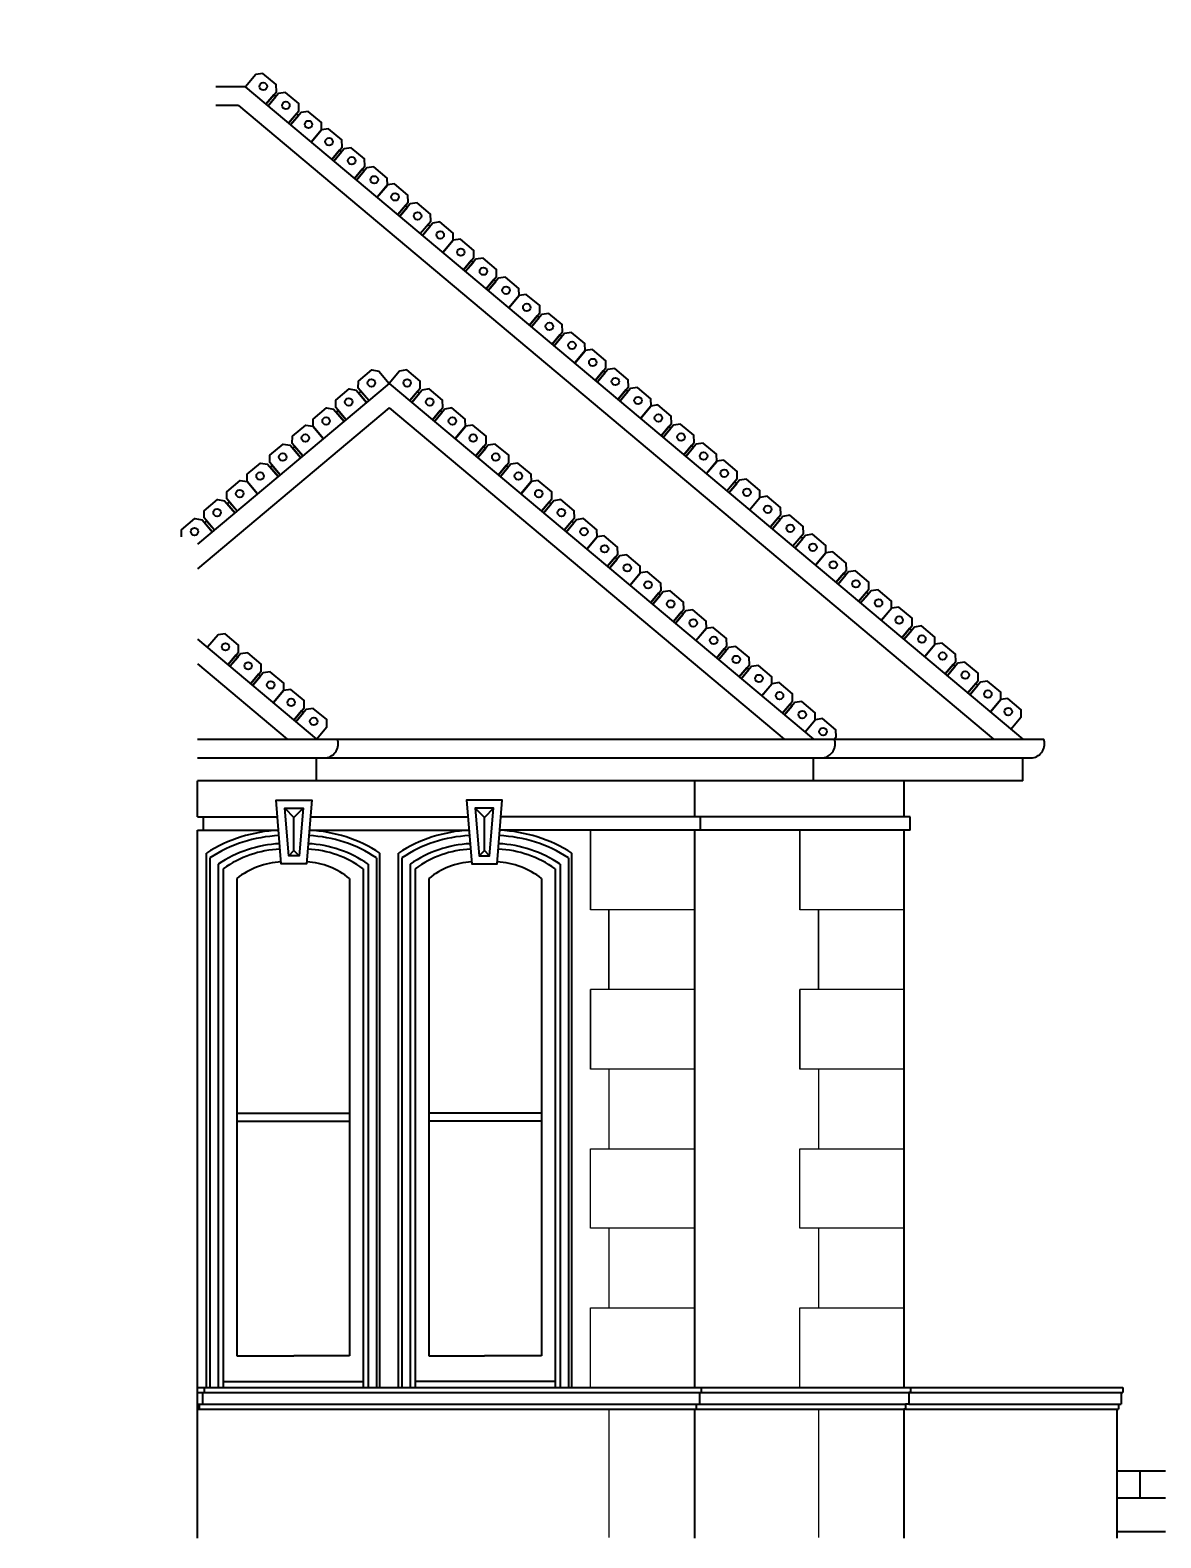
# Model space of a CAD drawing. Header units: millimetres. Extents: x -5841 to 140562, y 1006 to 102310.
# Drawn here: x 29485 to 33693, y 16563 to 22176 of the extents above; entities that cross this region are included whole.
import ezdxf

# ---------------------------------------------------------------- set-up
doc = ezdxf.new("R2010")
doc.units = ezdxf.units.MM
doc.header["$LTSCALE"] = 10
doc.layers.add('CONCEPT HOUSE', color=7, linetype='Continuous')
doc.layers.add('PDF17_0', color=7, linetype='Continuous')
doc.styles.add('1-20', font='romans.shx', dxfattribs={"width": 0.8, "height": 35})
doc.styles.get("Standard").update_dxf_attribs({"font": 'arial.ttf'})
doc.dimstyles.new('1-20', dxfattribs={"dimtxt": 35, "dimasz": 40, "dimexe": 40, "dimexo": 40, "dimgap": 40, "dimtad": 1, "dimdec": 0, "dimzin": 0, "dimdsep": 46, "dimtxsty": '1-20', "dimblk": 'OBLIQUE', "dimcen": 40, "dimdle": 40, "dimclrd": 251, "dimclre": 251, "dimclrt": 251, "dimadec": 0, "dimazin": 0, "dimtfac": 1, "dimtdec": 0, "dimtix": 1, "dimtmove": 1, "dimatfit": 3, "dimfxl": 1, "dimtolj": 1, "dimtzin": 0, "dimlwd": 25, "dimarcsym": 0})
doc.dimstyles.get("Standard").update_dxf_attribs({"dimtxt": 0.18, "dimasz": 0.18, "dimexe": 0.18, "dimexo": 0.0625, "dimgap": 0.09, "dimtad": 0, "dimtih": 1, "dimtoh": 1, "dimdec": 4, "dimzin": 0, "dimdsep": 46, "dimtxsty": 'Standard', "dimcen": 0.09, "dimadec": 0, "dimazin": 0, "dimtfac": 1, "dimtdec": 4, "dimtofl": 0, "dimtmove": 0, "dimatfit": 3, "dimfxl": 1, "dimtolj": 1, "dimtzin": 0, "dimarcsym": 0})

# ---------------------------------------------------------------- blocks, each defined once
blk = doc.blocks.new('*D')
at = {"color": 0}
for p, q in [((14813.8, 14384.4), (14813.8, 14508.2)), ((14813.8, 14508), (15071.8, 14508)), ((15073, 14508), (15331, 14508)), ((15331, 14384.4), (15331, 14508.2))]:
    blk.add_line(p, q, dxfattribs=at)
for points in [[(14813.8, 14508), (14814, 14508), (14814, 14508)], [(15331, 14508), (15330.8, 14508), (15330.8, 14508)]]:
    blk.add_solid(points, dxfattribs=at)
at = {"layer": 'CONCEPT HOUSE', "color": 0}
for p, q in [((62787.2, 65689.7), (62787.2, 58835.1)), ((63893.6, 65649.7), (62747.2, 65649.7)), ((62773.1, 65663.8), (62801.4, 65635.5)), ((62787.2, 62262.4), (62670.6, 62535.3)), ((62773.1, 58889.2), (62801.4, 58861)), ((63893.6, 58875.1), (62747.2, 58875.1)), ((11738.8, 15660), (12011.7, 15776.6)), ((14453.8, 15660), (9023.8, 15660)), ((9049.6, 15645.8), (9077.9, 15674.1)), ((9063.8, 15243.5), (9063.8, 15700)), ((14399.6, 15645.8), (14427.9, 15674.1)), ((14413.8, 15243.5), (14413.8, 15700)), ((6793.6, 14148.5), (6821.8, 14120.2)), ((6807.7, 14174.3), (6807.7, 8989.3)), ((7253.9, 14134.3), (6767.7, 14134.3)), ((6807.7, 11581.8), (6691.1, 11854.8)), ((18838.8, 9698.7), (19111.7, 9815.4)), ((15149.6, 9684.6), (15177.9, 9712.9)), ((15163.8, 9419.3), (15163.8, 9738.7)), ((22499.6, 9684.6), (22527.9, 9712.9)), ((22513.8, 9338.9), (22513.8, 9738.7)), ((15123.8, 9698.7), (22553.8, 9698.7)), ((6793.6, 9043.5), (6821.8, 9015.2)), ((7253.9, 9029.3), (6767.7, 9029.3)), ((9463.8, 7725.3), (9463.8, 6739)), ((22863.8, 7725.3), (22863.8, 6739)), ((16163.8, 6779), (16494.9, 6895.6)), ((9449.6, 6764.8), (9477.9, 6793.1)), ((22849.6, 6764.8), (22877.9, 6793.1)), ((9423.8, 6779), (22903.8, 6779))]:
    blk.add_line(p, q, dxfattribs=at)
at = {"color": 0, "insert": (15072.4, 14508), "char_height": 0.18, "attachment_point": 5}
blk.add_mtext('517.2008', dxfattribs=at)
at = {"layer": 'CONCEPT HOUSE', "color": 0, "char_height": 150, "attachment_point": 5, "rotation": 90}
for s, insert in [('6775', (62670.6, 62262.4)), ('5105', (6691.1, 11581.8))]:
    blk.add_mtext(s, dxfattribs=dict(at, insert=insert))
at = {"layer": 'CONCEPT HOUSE', "color": 0, "char_height": 150, "attachment_point": 5}
for s, insert in [('5350', (11738.8, 15776.6)), ('7350', (18838.8, 9815.4)), ('13400', (16163.8, 6895.6))]:
    blk.add_mtext(s, dxfattribs=dict(at, insert=insert))
blk = doc.blocks.new('_Oblique')
at = {"color": 0}
blk.add_line((-0.35, -0.35), (0.35, 0.35), dxfattribs=at)

msp = doc.modelspace()

# ---------------------------------------------------------------- linework, layer by layer
at = {"color": 140, "ltscale": 10, "transparency": 33554559}
for points in [[(30362.46124, 21900.50744), (30401.09399, 21946.41507), (30400.58185, 21972.9855), (30350.84858, 22014.83765), (30324.58127, 22010.80299), (30285.94852, 21964.89536)], [(30370.11251, 21894.06865), (30399.08707, 21928.49938), (30391.4358, 21934.93817), (30362.46124, 21900.50744)], [(30446.62523, 21829.68073), (30485.25798, 21875.58836), (30484.74584, 21902.15879), (30435.01257, 21944.01094), (30408.74526, 21939.97628), (30370.11251, 21894.06865)], [(30454.2765, 21823.24194), (30483.25106, 21857.67266), (30475.59979, 21864.11146), (30446.62523, 21829.68073)], [(30530.78922, 21758.85402), (30569.42197, 21804.76165), (30568.90983, 21831.33208), (30519.17656, 21873.18423), (30492.90925, 21869.14957), (30454.2765, 21823.24194)], [(30607.30194, 21694.46611), (30645.93469, 21740.37374), (30645.42255, 21766.94417), (30595.68928, 21808.79631), (30569.42197, 21804.76165), (30530.78922, 21758.85402)], [(30614.95321, 21688.02731), (30643.92777, 21722.45804), (30636.2765, 21728.89683), (30607.30194, 21694.46611)], [(30691.46593, 21623.6394), (30730.09868, 21669.54703), (30729.58653, 21696.11746), (30679.85327, 21737.9696), (30653.58596, 21733.93494), (30614.95321, 21688.02731)], [(30775.62992, 21552.81269), (30814.26267, 21598.72032), (30813.75052, 21625.29075), (30764.01726, 21667.14289), (30737.74995, 21663.10823), (30699.1172, 21617.2006)], [(30699.1172, 21617.2006), (30728.09176, 21651.63133), (30720.44049, 21658.07012), (30691.46593, 21623.6394)], [(30852.68084, 21489.06432), (30891.31359, 21534.97195), (30890.80145, 21561.54238), (30841.06818, 21603.39453), (30814.80087, 21599.35987), (30776.16812, 21553.45224)], [(30860.33211, 21482.62553), (30889.30667, 21517.05625), (30881.6554, 21523.49504), (30852.68084, 21489.06432)], [(30936.84483, 21418.23761), (30975.47758, 21464.14524), (30974.96544, 21490.71567), (30925.23217, 21532.56782), (30898.96486, 21528.53316), (30860.33211, 21482.62553)], [(30944.4961, 21411.79882), (30973.47066, 21446.22954), (30965.81939, 21452.66833), (30936.84483, 21418.23761)], [(31021.00882, 21347.4109), (31059.64157, 21393.31853), (31059.12943, 21419.88896), (31009.39616, 21461.74111), (30983.12885, 21457.70645), (30944.4961, 21411.79882)], [(31097.69091, 21283.22425), (31136.32366, 21329.13188), (31135.81151, 21355.70231), (31086.07825, 21397.55445), (31059.81094, 21393.5198), (31021.17819, 21347.61216)], [(31105.34218, 21276.78545), (31134.31674, 21311.21618), (31126.66547, 21317.65497), (31097.69091, 21283.22425)], [(31181.85489, 21212.39754), (31220.48765, 21258.30517), (31219.9755, 21284.8756), (31170.24224, 21326.72774), (31143.97493, 21322.69309), (31105.34218, 21276.78545)], [(31189.50617, 21205.95874), (31218.48073, 21240.38947), (31210.82946, 21246.82826), (31181.85489, 21212.39754)], [(31266.01888, 21141.57083), (31304.65164, 21187.47846), (31304.13949, 21214.04889), (31254.40623, 21255.90103), (31228.13892, 21251.86638), (31189.50617, 21205.95874)], [(31343.0728, 21077.82602), (31381.70555, 21123.73365), (31381.19341, 21150.30408), (31331.46014, 21192.15623), (31305.19283, 21188.12157), (31266.56008, 21142.21394)], [(31350.72407, 21071.38723), (31379.69864, 21105.81795), (31372.04736, 21112.25674), (31343.0728, 21077.82602)], [(31427.23679, 21006.99931), (31465.86954, 21052.90694), (31465.3574, 21079.47737), (31415.62413, 21121.32952), (31389.35682, 21117.29486), (31350.72407, 21071.38723)], [(31511.40078, 20936.1726), (31550.03353, 20982.08023), (31549.52139, 21008.65066), (31499.78812, 21050.5028), (31473.52081, 21046.46815), (31434.88806, 21000.56052)], [(31434.88806, 21000.56052), (31463.86262, 21034.99124), (31456.21135, 21041.43003), (31427.23679, 21006.99931)], [(31588.77203, 20872.80488), (31627.40478, 20918.71251), (31626.89264, 20945.28294), (31577.15937, 20987.13509), (31550.89206, 20983.10043), (31512.25931, 20937.1928)], [(30744.81423, 20796.44845), (30706.18148, 20842.35608), (30706.69362, 20868.92651), (30756.42689, 20910.77865), (30782.6942, 20906.74399), (30821.32695, 20860.83636)], [(30897.83966, 20796.44845), (30936.47242, 20842.35608), (30935.96027, 20868.92651), (30886.22701, 20910.77865), (30859.9597, 20906.74399), (30821.32695, 20860.83636)], [(31596.4233, 20866.36609), (31625.39787, 20900.79681), (31617.74659, 20907.23561), (31588.77203, 20872.80488)], [(31672.93602, 20801.97817), (31711.56877, 20847.8858), (31711.05663, 20874.45623), (31661.32336, 20916.30838), (31635.05605, 20912.27372), (31596.4233, 20866.36609)], [(30660.65024, 20725.62174), (30622.01749, 20771.52937), (30622.52963, 20798.0998), (30672.2629, 20839.95194), (30698.53021, 20835.91728), (30737.16296, 20790.00965)], [(30737.16296, 20790.00965), (30708.18839, 20824.44038), (30715.83967, 20830.87917), (30744.81423, 20796.44845)], [(30905.49094, 20790.00965), (30934.4655, 20824.44038), (30926.81423, 20830.87917), (30897.83966, 20796.44845)], [(30982.00365, 20725.62174), (31020.6364, 20771.52937), (31020.12426, 20798.0998), (30970.391, 20839.95194), (30944.12369, 20835.91728), (30905.49094, 20790.00965)], [(31680.58729, 20795.53938), (31709.56186, 20829.9701), (31701.91058, 20836.4089), (31672.93602, 20801.97817)], [(31757.10001, 20731.15146), (31795.73276, 20777.05909), (31795.22062, 20803.62952), (31745.48735, 20845.48167), (31719.22004, 20841.44701), (31680.58729, 20795.53938)], [(30576.48625, 20654.79503), (30537.8535, 20700.70266), (30538.36564, 20727.27309), (30588.09891, 20769.12523), (30614.36622, 20765.09057), (30652.99897, 20719.18294)], [(31066.16764, 20654.79503), (31104.80039, 20700.70266), (31104.28825, 20727.27309), (31054.55499, 20769.12523), (31028.28768, 20765.09057), (30989.65493, 20719.18294)], [(31832.96429, 20665.993), (31871.59704, 20711.90063), (31871.0849, 20738.47106), (31821.35163, 20780.3232), (31795.08432, 20776.28855), (31756.45157, 20730.38092)], [(30652.99897, 20719.18294), (30624.0244, 20753.61367), (30631.67568, 20760.05246), (30660.65024, 20725.62174)], [(30989.65493, 20719.18294), (31018.62949, 20753.61367), (31010.97822, 20760.05246), (30982.00365, 20725.62174)], [(30499.115, 20591.42731), (30460.48225, 20637.33494), (30460.99439, 20663.90537), (30510.72766, 20705.75752), (30536.99496, 20701.72286), (30575.62772, 20655.81523)], [(31143.5389, 20591.42731), (31182.17165, 20637.33494), (31181.6595, 20663.90537), (31131.92624, 20705.75752), (31105.65893, 20701.72286), (31067.02618, 20655.81523)], [(31840.61556, 20659.55421), (31869.59012, 20693.98493), (31861.93885, 20700.42372), (31832.96429, 20665.993)], [(31917.12828, 20595.16629), (31955.76103, 20641.07392), (31955.24889, 20667.64435), (31905.51562, 20709.49649), (31879.24831, 20705.46184), (31840.61556, 20659.55421)], [(30414.95101, 20520.6006), (30376.31826, 20566.50823), (30376.8304, 20593.07866), (30426.56367, 20634.93081), (30452.83097, 20630.89615), (30491.46373, 20584.98852)], [(30491.46373, 20584.98852), (30462.48916, 20619.41924), (30470.14043, 20625.85803), (30499.115, 20591.42731)], [(31151.19017, 20584.98852), (31180.16473, 20619.41924), (31172.51346, 20625.85803), (31143.5389, 20591.42731)], [(31227.70289, 20520.6006), (31266.33564, 20566.50823), (31265.82349, 20593.07866), (31216.09023, 20634.93081), (31189.82292, 20630.89615), (31151.19017, 20584.98852)], [(31924.77955, 20588.7275), (31953.75411, 20623.15822), (31946.10284, 20629.59701), (31917.12828, 20595.16629)], [(32001.29227, 20524.33958), (32039.92502, 20570.24721), (32039.41288, 20596.81764), (31989.67961, 20638.66978), (31963.4123, 20634.63513), (31924.77955, 20588.7275)], [(30330.78702, 20449.77389), (30292.15427, 20495.68152), (30292.66641, 20522.25195), (30342.39968, 20564.1041), (30368.66699, 20560.06944), (30407.29974, 20514.16181)], [(30407.29974, 20514.16181), (30378.32517, 20548.59253), (30385.97644, 20555.03132), (30414.95101, 20520.6006)], [(31235.35416, 20514.16181), (31264.32872, 20548.59253), (31256.67745, 20555.03132), (31227.70289, 20520.6006)], [(31311.86687, 20449.77389), (31350.49963, 20495.68152), (31349.98748, 20522.25195), (31300.25422, 20564.1041), (31273.98691, 20560.06944), (31235.35416, 20514.16181)], [(32078.09876, 20460.30075), (32116.73151, 20506.20838), (32116.21937, 20532.77881), (32066.4861, 20574.63096), (32040.21879, 20570.5963), (32001.58604, 20524.68867)], [(30254.92274, 20384.61542), (30216.28999, 20430.52306), (30216.80213, 20457.09348), (30266.5354, 20498.94563), (30292.80271, 20494.91097), (30331.43546, 20449.00334)], [(31387.73115, 20384.61542), (31426.3639, 20430.52306), (31425.85176, 20457.09348), (31376.11849, 20498.94563), (31349.85119, 20494.91097), (31311.21843, 20449.00334)], [(32085.75003, 20453.86196), (32114.72459, 20488.29268), (32107.07332, 20494.73148), (32078.09876, 20460.30075)], [(32162.35455, 20389.58314), (32200.9873, 20435.49077), (32200.47516, 20462.0612), (32150.7419, 20503.91334), (32124.47459, 20499.87868), (32085.84183, 20453.97105)], [(32239.72581, 20326.21542), (32278.35856, 20372.12305), (32277.84641, 20398.69348), (32228.11315, 20440.54563), (32201.84584, 20436.51097), (32163.21309, 20390.60334)], [(30170.75875, 20313.78871), (30132.126, 20359.69635), (30132.63814, 20386.26677), (30182.37141, 20428.11892), (30208.63872, 20424.08426), (30247.27147, 20378.17663)], [(30247.27147, 20378.17663), (30218.29691, 20412.60736), (30225.94818, 20419.04615), (30254.92274, 20384.61542)], [(31395.38242, 20378.17663), (31424.35699, 20412.60736), (31416.70572, 20419.04615), (31387.73115, 20384.61542)], [(31471.89514, 20313.78871), (31510.52789, 20359.69635), (31510.01575, 20386.26677), (31460.28248, 20428.11892), (31434.01517, 20424.08426), (31395.38242, 20378.17663)], [(30047.96201, 20288.86964), (30048.47415, 20315.44006), (30098.20742, 20357.29221), (30124.47473, 20353.25755), (30163.10748, 20307.34992)], [(30163.10748, 20307.34992), (30134.13292, 20341.78065), (30141.78419, 20348.21944), (30170.75875, 20313.78871)], [(31479.54641, 20307.34992), (31508.52098, 20341.78065), (31500.8697, 20348.21944), (31471.89514, 20313.78871)], [(31556.05913, 20242.962), (31594.69188, 20288.86964), (31594.17974, 20315.44006), (31544.44647, 20357.29221), (31518.17916, 20353.25755), (31479.54641, 20307.34992)], [(32247.37708, 20319.77663), (32276.35164, 20354.20735), (32268.70037, 20360.64614), (32239.72581, 20326.21542)], [(32323.88979, 20255.38871), (32362.52255, 20301.29634), (32362.0104, 20327.86677), (32312.27714, 20369.71892), (32286.00983, 20365.68426), (32247.37708, 20319.77663)], [(31632.86562, 20178.92318), (31671.49837, 20224.83081), (31670.98623, 20251.40124), (31621.25297, 20293.25339), (31594.98566, 20289.21873), (31556.35291, 20243.3111)], [(32331.54107, 20248.94992), (32360.51563, 20283.38064), (32352.86436, 20289.81943), (32323.88979, 20255.38871)], [(32408.05378, 20184.562), (32446.68654, 20230.46963), (32446.17439, 20257.04006), (32396.44113, 20298.89221), (32370.17382, 20294.85755), (32331.54107, 20248.94992)], [(31640.51689, 20172.48439), (31669.49146, 20206.91511), (31661.84019, 20213.3539), (31632.86562, 20178.92318)], [(31717.12142, 20108.20556), (31755.75417, 20154.11319), (31755.24203, 20180.68362), (31705.50876, 20222.53577), (31679.24145, 20218.50111), (31640.6087, 20172.59348)], [(32483.91806, 20119.40353), (32522.55081, 20165.31117), (32522.03867, 20191.88159), (32472.3054, 20233.73374), (32446.03809, 20229.69908), (32407.40534, 20183.79145)], [(31794.49267, 20044.83785), (31833.12542, 20090.74548), (31832.61328, 20117.31591), (31782.88001, 20159.16806), (31756.6127, 20155.1334), (31717.97995, 20109.22577)], [(32491.56933, 20112.96474), (32520.5439, 20147.39547), (32512.89262, 20153.83426), (32483.91806, 20119.40353)], [(32568.08205, 20048.57682), (32606.7148, 20094.48446), (32606.20266, 20121.05488), (32556.46939, 20162.90703), (32530.20208, 20158.87237), (32491.56933, 20112.96474)], [(31802.14394, 20038.39906), (31831.1185, 20072.82978), (31823.46723, 20079.26857), (31794.49267, 20044.83785)], [(31878.65666, 19974.01114), (31917.28941, 20019.91877), (31916.77727, 20046.4892), (31867.044, 20088.34134), (31840.77669, 20084.30669), (31802.14394, 20038.39906)], [(32575.73332, 20042.13803), (32604.70789, 20076.56876), (32597.05661, 20083.00755), (32568.08205, 20048.57682)], [(32652.24604, 19977.75011), (32690.87879, 20023.65775), (32690.36665, 20050.22817), (32640.63338, 20092.08032), (32614.36607, 20088.04566), (32575.73332, 20042.13803)], [(31886.30793, 19967.57235), (31915.28249, 20002.00307), (31907.63122, 20008.44186), (31878.65666, 19974.01114)], [(31962.82065, 19903.18443), (32001.4534, 19949.09206), (32000.94126, 19975.66249), (31951.20799, 20017.51463), (31924.94068, 20013.47998), (31886.30793, 19967.57235)], [(32729.05253, 19913.71129), (32767.68528, 19959.61892), (32767.17314, 19986.18935), (32717.43987, 20028.0415), (32691.17257, 20024.00684), (32652.53981, 19978.09921)], [(30221.94062, 19814.11654), (30260.57337, 19860.02417), (30260.06122, 19886.5946), (30210.32796, 19928.44675), (30184.06065, 19924.41209), (30145.4279, 19878.50446)], [(32038.68493, 19838.02596), (32077.31768, 19883.93359), (32076.80553, 19910.50402), (32027.07227, 19952.35617), (32000.80496, 19948.32151), (31962.17221, 19902.41388)], [(32736.7038, 19907.2725), (32765.67837, 19941.70322), (32758.0271, 19948.14201), (32729.05253, 19913.71129)], [(32813.49299, 19843.21311), (32852.12574, 19889.12074), (32851.6136, 19915.69117), (32801.88033, 19957.54332), (32775.61302, 19953.50866), (32736.98027, 19907.60103)], [(32046.3362, 19831.58717), (32075.31076, 19866.01789), (32067.65949, 19872.45669), (32038.68493, 19838.02596)], [(32122.84891, 19767.19925), (32161.48167, 19813.10688), (32160.96952, 19839.67731), (32111.23626, 19881.52946), (32084.96895, 19877.4948), (32046.3362, 19831.58717)], [(32890.86424, 19779.8454), (32929.49699, 19825.75303), (32928.98485, 19852.32346), (32879.25159, 19894.1756), (32852.98428, 19890.14095), (32814.35153, 19844.23332)], [(30229.59189, 19807.67775), (30258.56645, 19842.10847), (30250.91518, 19848.54726), (30221.94062, 19814.11654)], [(30306.1046, 19743.28983), (30344.73736, 19789.19746), (30344.22521, 19815.76789), (30294.49195, 19857.62004), (30268.22464, 19853.58538), (30229.59189, 19807.67775)], [(32898.51552, 19773.40661), (32927.49008, 19807.83733), (32919.83881, 19814.27612), (32890.86424, 19779.8454)], [(32975.02823, 19709.01869), (33013.66098, 19754.92632), (33013.14884, 19781.49675), (32963.41558, 19823.34889), (32937.14827, 19819.31424), (32898.51552, 19773.40661)], [(30313.75588, 19736.85104), (30342.73044, 19771.28176), (30335.07917, 19777.72055), (30306.1046, 19743.28983)], [(30390.26859, 19672.46312), (30428.90135, 19718.37075), (30428.3892, 19744.94118), (30378.65594, 19786.79333), (30352.38863, 19782.75867), (30313.75588, 19736.85104)], [(32130.50019, 19760.76046), (32159.47475, 19795.19118), (32151.82348, 19801.62997), (32122.84891, 19767.19925)], [(32207.0129, 19696.37254), (32245.64566, 19742.28017), (32245.13351, 19768.8506), (32195.40025, 19810.70275), (32169.13294, 19806.66809), (32130.50019, 19760.76046)], [(30466.13287, 19607.30465), (30504.76562, 19653.21228), (30504.25348, 19679.78271), (30454.52021, 19721.63486), (30428.2529, 19717.6002), (30389.62015, 19671.69257)], [(32283.8194, 19632.33372), (32322.45215, 19678.24135), (32321.94001, 19704.81178), (32272.20674, 19746.66392), (32245.93943, 19742.62927), (32207.30668, 19696.72164)], [(32982.6795, 19702.5799), (33011.65407, 19737.01062), (33004.0028, 19743.44941), (32975.02823, 19709.01869)], [(33059.19222, 19638.19198), (33097.82497, 19684.09961), (33097.31283, 19710.67004), (33047.57957, 19752.52218), (33021.31226, 19748.48753), (32982.6795, 19702.5799)], [(30550.29686, 19536.47794), (30588.92961, 19582.38557), (30588.41747, 19608.956), (30538.6842, 19650.80815), (30512.41689, 19646.77349), (30473.78414, 19600.86586)], [(32291.47067, 19625.89493), (32320.44523, 19660.32565), (32312.79396, 19666.76444), (32283.8194, 19632.33372)], [(32368.25986, 19561.83554), (32406.89261, 19607.74317), (32406.38046, 19634.3136), (32356.6472, 19676.16575), (32330.37989, 19672.13109), (32291.74714, 19626.22346)], [(33135.0565, 19573.03351), (33173.68925, 19618.94114), (33173.17711, 19645.51157), (33123.44384, 19687.36372), (33097.17653, 19683.32906), (33058.54378, 19637.42143)], [(30473.78414, 19600.86586), (30502.75871, 19635.29659), (30495.10743, 19641.73538), (30466.13287, 19607.30465)], [(32477.61785, 19536.47794), (32484.26386, 19544.37546), (32483.75172, 19570.94588), (32434.01845, 19612.79803), (32407.75114, 19608.76337), (32369.11839, 19562.85574)]]:
    msp.add_lwpolyline(points, dxfattribs=at)
for centre in [(30352.53556, 21966.367), (30436.69955, 21895.54029), (30520.86354, 21824.71358), (30597.37626, 21760.32566), (30681.54025, 21689.49895), (30765.70424, 21618.67224), (30842.75516, 21554.92388), (30926.91915, 21484.09717), (31011.08314, 21413.27046), (31087.76523, 21349.0838), (31171.92922, 21278.25709), (31256.09321, 21207.43038), (31333.14713, 21143.68557), (31417.31112, 21072.85886), (31501.4751, 21002.03215), (31578.84636, 20938.66444), (31663.01035, 20867.83773), (30754.7399, 20862.308), (30887.91399, 20862.308), (30670.57591, 20791.48129), (30972.07798, 20791.48129), (31747.17434, 20797.01102), (30586.41192, 20720.65458), (31056.24197, 20720.65458), (31823.03861, 20731.85255), (30509.04067, 20657.28687), (31133.61322, 20657.28687), (31907.2026, 20661.02584), (30424.87668, 20586.46016), (31217.77721, 20586.46016), (31991.36659, 20590.19913), (30340.71269, 20515.63345), (31301.9412, 20515.63345), (32068.17308, 20526.16031), (30264.84842, 20450.47498), (31377.80548, 20450.47498), (32152.42888, 20455.44269), (30180.68443, 20379.64827), (31461.96947, 20379.64827), (32229.80013, 20392.07498), (30096.52044, 20308.82156), (31546.13346, 20308.82156), (32313.96412, 20321.24827), (32398.12811, 20250.42156), (31622.93995, 20244.78274), (31707.19574, 20174.06512), (32473.99239, 20185.26309), (31784.56699, 20110.6974), (32558.15638, 20114.43638), (31868.73098, 20039.87069), (32642.32037, 20043.60967), (31952.89497, 19969.04398), (32719.12686, 19979.57085), (30212.01494, 19879.9761), (32028.75925, 19903.88552), (32803.56732, 19909.07267), (30296.17893, 19809.14939), (32112.92324, 19833.05881), (32880.93857, 19845.70495), (32197.08723, 19762.2321), (32965.10256, 19774.87824), (30380.34292, 19738.32268), (32273.89372, 19698.19327), (33049.26655, 19704.05153), (30456.2072, 19673.16421), (33125.13082, 19638.89307), (30540.37119, 19602.3375), (32358.33418, 19627.69509), (32435.70543, 19564.32738)]:
    msp.add_circle(centre, 14, dxfattribs=at)
at = {"layer": 'CONCEPT HOUSE', "color": 140, "ltscale": 10}
for p, q in [((30285.21454, 21964.89536), (30176.31388, 21964.89536)), ((30259.73663, 21894.89536), (30176.31388, 21894.89536)), ((30107.45346, 19536.47794), (33257.509, 19536.47794)), ((30107.45346, 19466.47794), (33215.17129, 19466.47794)), ((33179.28973, 19380.64932), (30107.45346, 19380.64932)), ((30107.45346, 19247.01111), (30107.45346, 19380.64932)), ((31956.79245, 19380.64932), (31956.79245, 19247.01111)), ((30432.59851, 19279.00108), (30466.66221, 19244.93738)), ((30500.72591, 19279.00108), (30466.66221, 19244.93738)), ((31141.35761, 19279.00108), (31175.42131, 19244.93738)), ((31209.48501, 19279.00108), (31175.42131, 19244.93738)), ((30107.45346, 19247.01111), (30405.1242, 19247.01111)), ((30107.45346, 19197.01111), (30409.22961, 19197.01111)), ((30107.45346, 16561.31876), (30107.45346, 19197.01111)), ((30130.46959, 19197.01111), (30130.46959, 19247.01111)), ((30466.66221, 19121.70997), (30466.66221, 19244.93738)), ((30524.09482, 19197.01111), (31117.98871, 19197.01111)), ((30528.20023, 19247.01111), (31113.8833, 19247.01111)), ((31175.42131, 19121.70997), (31175.42131, 19244.93738)), ((32759.46246, 19197.01111), (31232.85392, 19197.01111)), ((32759.46246, 19247.01111), (31236.95933, 19247.01111)), ((31956.79245, 19197.01111), (31956.79245, 17122.66955)), ((31979.80858, 19197.01111), (31979.80858, 19247.01111)), ((32736.44633, 19197.01111), (32736.44633, 17122.66955)), ((32759.46246, 19197.01111), (32759.46246, 19247.01111)), ((30141.35829, 17122.66955), (30141.35829, 19112.34624)), ((30153.83276, 19094.75689), (30153.83276, 17122.66955)), ((30447.11814, 19102.16589), (30466.66221, 19121.70997)), ((30486.20629, 19102.16589), (30466.66221, 19121.70997)), ((30773.6137, 19094.75689), (30773.6137, 17122.66955)), ((30786.08816, 17122.66955), (30786.08816, 19112.34624)), ((30855.99536, 17122.66955), (30855.99536, 19112.34624)), ((30868.46982, 19094.75689), (30868.46982, 17122.66955)), ((31155.87724, 19102.16589), (31175.42131, 19121.70997)), ((31194.96539, 19102.16589), (31175.42131, 19121.70997)), ((31488.25077, 19094.75689), (31488.25077, 17122.66955)), ((31500.72523, 17122.66955), (31500.72523, 19112.34624)), ((30185.01891, 19070.65513), (30185.01891, 17122.66955)), ((30203.7306, 19054.1447), (30203.7306, 17122.66955)), ((30723.71585, 19054.1447), (30723.71585, 17122.66955)), ((30742.42755, 19070.65513), (30742.42755, 17122.66955)), ((30899.65598, 19070.65513), (30899.65598, 17122.66955)), ((30918.36767, 19054.1447), (30918.36767, 17122.66955)), ((31438.35292, 19054.1447), (31438.35292, 17122.66955)), ((31457.06461, 19070.65513), (31457.06461, 17122.66955)), ((30253.62845, 19017.66236), (30253.62845, 17241.17694)), ((30673.81801, 19017.66236), (30673.81801, 17241.17694)), ((30968.26552, 19017.66236), (30968.26552, 17241.17694)), ((31388.45507, 19017.66236), (31388.45507, 17241.17694)), ((30253.62845, 18144.41965), (30673.81801, 18144.41965)), ((31388.45507, 18144.41965), (30968.26552, 18144.41965)), ((30253.62845, 18114.41965), (30673.81801, 18114.41965)), ((31388.45507, 18114.41965), (30968.26552, 18114.41965)), ((30253.62845, 17241.17694), (30466.66221, 17241.17694)), ((30673.81801, 17241.17694), (30466.66221, 17241.17694)), ((30968.26552, 17241.17694), (31175.42131, 17241.17694)), ((31388.45507, 17241.17694), (31175.42131, 17241.17694)), ((30107.45346, 17122.66955), (32736.44633, 17122.66955)), ((30132.40238, 17122.66955), (30132.40238, 17103.95786)), ((30203.7306, 17145.60316), (30723.71585, 17145.60316)), ((31438.35292, 17145.60316), (30918.36767, 17145.60316)), ((31981.74137, 17122.66955), (31981.74137, 17103.95786)), ((32736.44633, 17122.66955), (32761.39525, 17122.66955)), ((32761.39525, 17122.66955), (32761.39525, 17103.95786)), ((32761.39525, 17122.66955), (33551.44389, 17122.66955)), ((33551.44389, 17122.66955), (33551.44389, 17103.95786)), ((30107.45346, 17103.95786), (33551.44389, 17103.95786)), ((30126.16515, 17103.95786), (30126.16515, 17060.29724)), ((31975.50414, 17103.95786), (31975.50414, 17060.29724)), ((32761.39525, 17103.95786), (32755.15802, 17103.95786)), ((32755.15802, 17103.95786), (32755.15802, 17060.29724)), ((33545.20666, 17103.95786), (33545.20666, 17060.29724)), ((30107.45346, 17060.29724), (32742.68356, 17060.29724)), ((30107.45346, 17041.58555), (32736.44633, 17041.58555)), ((30113.69069, 17060.29724), (30113.69069, 17041.58555)), ((31956.79245, 17041.58555), (31956.79245, 16561.31876)), ((31963.02968, 17060.29724), (31963.02968, 17041.58555)), ((32742.68356, 17041.58555), (32736.44633, 17041.58555)), ((32736.44633, 17041.58555), (32736.44633, 16561.31876)), ((32755.15802, 17060.29724), (32742.68356, 17060.29724)), ((32742.68356, 17060.29724), (32742.68356, 17041.58555)), ((32742.68356, 17041.58555), (33535.55168, 17041.58555)), ((32755.15802, 17060.29724), (33545.20666, 17060.29724)), ((33535.55168, 17060.29724), (33535.55168, 17041.58555)), ((33710.40991, 16810.808), (33529.31445, 16810.808)), ((33710.40991, 16710.808), (33529.31445, 16710.808)), ((33710.40991, 16585.808), (33529.31445, 16585.808))]:
    msp.add_line(p, q, dxfattribs=at)
at = {"layer": 'CONCEPT HOUSE', "color": 140, "ltscale": 10, "transparency": 33554559}
msp.add_line((33616.41441, 16710.86447), (33616.41441, 16810.808), dxfattribs=at)
at = {"layer": 'CONCEPT HOUSE', "color": 140, "ltscale": 10}
for points in [[(30285.21454, 21964.89536), (33179.28973, 19536.47794)], [(30259.73663, 21894.89536), (33070.38906, 19536.47794)], [(30821.32695, 20860.83636), (30107.45346, 20261.82538)], [(30821.32695, 20860.83636), (32399.63585, 19536.47794)], [(30821.32695, 20769.45785), (30107.45346, 20170.44687)], [(30821.32695, 20769.45785), (32290.73518, 19536.47794)], [(30107.45346, 19908.06768), (30550.29686, 19536.47794)], [(30107.45346, 19816.68917), (30441.39619, 19536.47794)], [(30550.29686, 19380.64932), (30550.29686, 19466.47794)], [(32399.63585, 19380.64932), (32399.63585, 19466.47794)], [(33179.28973, 19380.64932), (33179.28973, 19466.47794)], [(32736.44633, 19380.64932), (32736.44633, 19247.01111)], [(33529.31445, 17041.58555), (33529.31445, 16561.31876)]]:
    msp.add_lwpolyline(points, dxfattribs=at)
for points in [[(30466.66221, 19309.00108), (30533.29011, 19309.00108), (30513.844, 19072.16589), (30466.66221, 19072.16589), (30419.48043, 19072.16589), (30400.03431, 19309.00108)], [(31175.42131, 19309.00108), (31108.79341, 19309.00108), (31128.23953, 19072.16589), (31175.42131, 19072.16589), (31222.6031, 19072.16589), (31242.04921, 19309.00108)], [(30466.66221, 19279.00108), (30500.72591, 19279.00108), (30486.20629, 19102.16589), (30466.66221, 19102.16589), (30447.11814, 19102.16589), (30432.59851, 19279.00108)], [(31175.42131, 19279.00108), (31141.35761, 19279.00108), (31155.87724, 19102.16589), (31175.42131, 19102.16589), (31194.96539, 19102.16589), (31209.48501, 19279.00108)]]:
    msp.add_lwpolyline(points, close=True, dxfattribs=at)
for centre, radius, start, end in [((30577.8825, 19519.29896), 53.46852, 278.92579859, 18.74104652), ((32427.22149, 19519.29896), 53.46852, 278.92579859, 18.74104652), ((33206.87537, 19519.29896), 53.46852, 278.92579859, 18.74104652), ((30434.73384, 18650.22661), 547.37899, 92.67056981, 122.40932477), ((30498.94045, 18671.47319), 526.13958, 56.92315461, 87.25968463), ((31143.14307, 18671.47319), 526.13958, 92.74031536, 123.07684539), ((31207.34969, 18650.22661), 547.37899, 57.59067523, 87.32943019), ((30435.19284, 18659.15144), 518.45401, 92.6889876, 122.86698301), ((30435.27285, 18702.22331), 445.3864, 92.82389853, 124.18594829), ((30498.38243, 18722.2106), 425.40758, 54.99320096, 87.08798517), ((30498.47276, 18680.04817), 497.5647, 56.428635, 87.23736538), ((31143.61076, 18680.04817), 497.5647, 92.76263462, 123.571365), ((31143.70109, 18722.2106), 425.40758, 92.91201482, 125.00679904), ((31206.81067, 18702.22331), 445.3864, 55.81405171, 87.17610147), ((31206.89069, 18659.15144), 518.45401, 57.13301699, 87.3110124), ((30435.45891, 18725.43025), 402.18304, 92.92006656, 125.18204674), ((30498.18691, 18744.77076), 382.85185, 53.90851469, 86.98052157), ((31143.89661, 18744.77076), 382.85185, 93.01947843, 126.0914853), ((31206.62461, 18725.43025), 402.18304, 54.81795326, 87.07993344), ((30435.47416, 18783.02931), 296.85102, 93.20355507, 127.77646192), ((30498.14944, 18800.83041), 279.06189, 50.986994, 86.65352941), ((31143.93408, 18800.83041), 279.06189, 93.34647059, 129.013006), ((31206.60937, 18783.02931), 296.85102, 52.22353808, 86.79644493)]:
    msp.add_arc(centre, radius, start, end, dxfattribs=at)
at = {"layer": 'PDF17_0', "color": 140, "lineweight": 0, "transparency": 33554559}
for points in [[(31956.79245, 18900.5453), (31638.69367, 18900.5453), (31638.69367, 18604.23268), (31638.69367, 18900.5453), (31570.08413, 18900.5453), (31570.08413, 19196.85793), (31570.08413, 18900.5453)], [(32736.44633, 18900.5453), (32418.34754, 18900.5453), (32418.34754, 18604.23268), (32418.34754, 18900.5453), (32349.738, 18900.5453), (32349.738, 19196.85793), (32349.738, 18900.5453)], [(31638.69367, 18307.92005), (31570.08413, 18307.92005), (31570.08413, 18604.23268), (31570.08413, 18307.92005)], [(31956.79245, 18604.23268), (31570.08413, 18604.23268)], [(32418.34754, 18307.92005), (32349.738, 18307.92005), (32349.738, 18604.23268), (32349.738, 18307.92005)], [(32736.44633, 18604.23268), (32349.738, 18604.23268)], [(31956.79245, 18307.92005), (31638.69367, 18307.92005), (31638.69367, 18011.60743)], [(32736.44633, 18307.92005), (32418.34754, 18307.92005), (32418.34754, 18011.60743)], [(31638.69367, 17715.2948), (31570.08413, 17715.2948), (31570.08413, 18011.60743), (31956.79245, 18011.60743)], [(32418.34754, 17715.2948), (32349.738, 17715.2948), (32349.738, 18011.60743), (32736.44633, 18011.60743)], [(31956.79245, 17715.2948), (31638.69367, 17715.2948), (31638.69367, 17418.98217)], [(32736.44633, 17715.2948), (32418.34754, 17715.2948), (32418.34754, 17418.98217)], [(31570.08413, 17122.66955), (31570.08413, 17418.98217), (31956.79245, 17418.98217)], [(32349.738, 17122.66955), (32349.738, 17418.98217), (32736.44633, 17418.98217)], [(31638.69367, 17041.58555), (31638.69367, 16564.72217)], [(32418.34754, 17041.58555), (32418.34754, 16564.72217)]]:
    msp.add_lwpolyline(points, dxfattribs=at)

# ---------------------------------------------------------------- dimensions: what is measured, and where the dimension line sits
at = {"color": 140, "ltscale": 10}
dim = msp.add_linear_dim(base=(15255.22877, 14508.00988), p1=(14813.78969, 14384.34459), p2=(15330.99051, 14384.34459), dimstyle='Standard', override={"dimpost": '<>'}, dxfattribs=at)
dim.commit()
dim.dimension.update_dxf_attribs({"geometry": '*D', "text_midpoint": (15072.3901, 14508.00988), "dimtype": 128})
at = {"layer": 'CONCEPT HOUSE', "color": 140, "ltscale": 10}
for base, p1, p2, middle in [((9063.78969, 15659.95344), (14413.78969, 15203.48064), (9063.78969, 15203.48064), (11738.78969, 15776.59055)), ((22513.78969, 9698.7332), (15163.78969, 9379.34459), (22513.78969, 9298.87511), (18838.78969, 9815.37031)), ((22863.78969, 6778.95432), (9463.78969, 7765.33001), (22863.78969, 7765.33001), (16163.78969, 6895.59143))]:
    dim = msp.add_linear_dim(base=base, p1=p1, p2=p2, dimstyle='1-20', override={"dimtxt": 150, "dimpost": '<>', "dimtxsty": 'Standard'}, dxfattribs=at)
    dim.commit()
    dim.dimension.update_dxf_attribs({"geometry": '*D', "text_midpoint": middle})
dim = msp.add_linear_dim(base=(6807.69457, 9029.34459), p1=(7293.90425, 14134.34459), p2=(7293.90425, 9029.34459), angle=90, dimstyle='1-20', override={"dimtxt": 150, "dimpost": '<>', "dimtxsty": 'Standard'}, dxfattribs=at)
dim.commit()
dim.dimension.update_dxf_attribs({"geometry": '*D', "text_midpoint": (6691.10862, 11581.84459)})
at = {"layer": 'CONCEPT HOUSE', "color": 6, "ltscale": 10}
dim = msp.add_linear_dim(base=(62787.20868, 58875.10169), p1=(63933.6128, 65649.68692), p2=(63933.6128, 58875.10169), angle=90, dimstyle='1-20', override={"dimtxt": 150, "dimpost": '<>', "dimtxsty": 'Standard'}, dxfattribs=at)
dim.commit()
dim.dimension.update_dxf_attribs({"geometry": '*D', "text_midpoint": (62670.62274, 62262.3943)})

doc.saveas('drawing.dxf')
